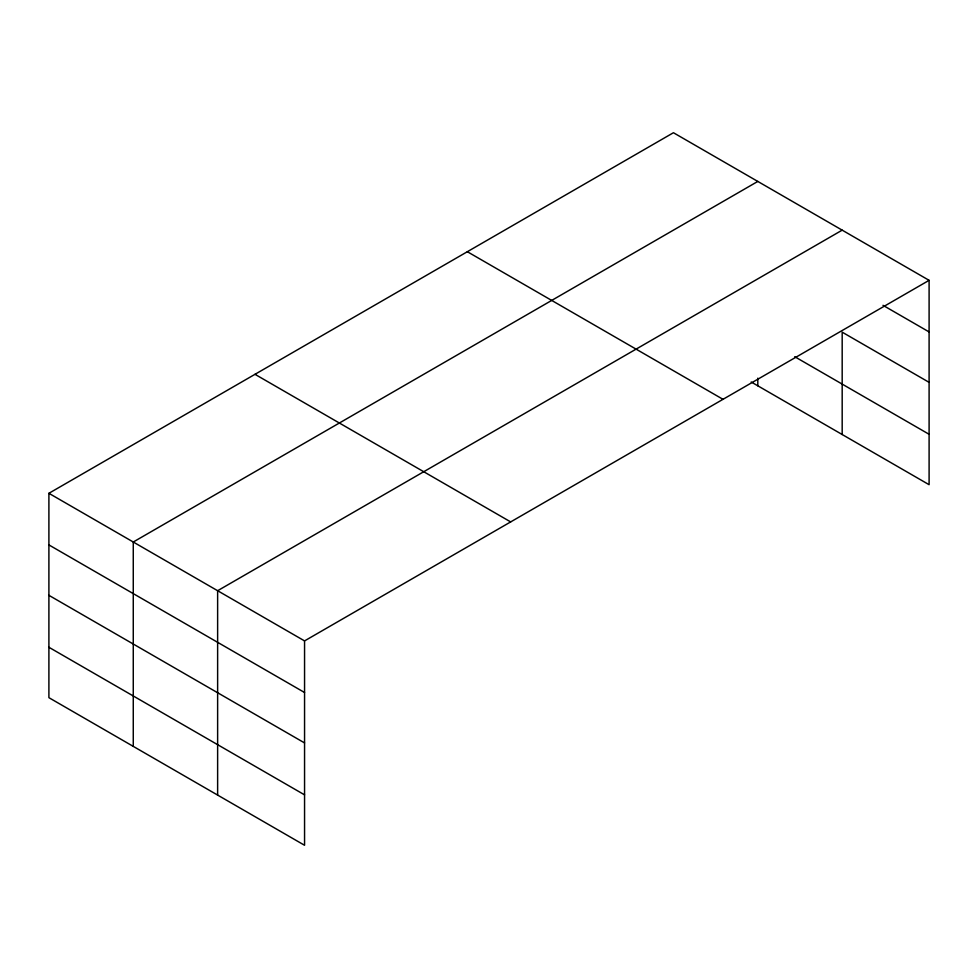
<?xml version="1.0" encoding="UTF-8"?>
<svg xmlns="http://www.w3.org/2000/svg" width="978" height="978" viewBox="0 0 978 978"><rect width="100%" height="100%" fill="white"/><g stroke="black" fill="none" stroke-linecap="round" stroke-linejoin="round"><path stroke-width="1.47" d="M929.1 280.331L673.439 132.727L48.9 493.303L48.9 697.669L304.561 845.273L304.561 640.908L929.1 280.331L929.1 484.697L751.214 381.995M757.803 181.431L133.265 542.008L133.265 746.385M842.18 230.148L217.629 590.724L217.629 795.09M883 305.319L929.1 331.933M929.1 382.349L842.18 332.165L842.18 434.513M794.723 356.701L929.1 434.281M467.337 251.713L722.999 399.317M255.001 374.317L510.663 521.91M48.9 493.303L304.561 640.908M48.9 544.905L304.561 692.51M48.9 595.321L304.561 742.925M48.9 647.265L304.561 794.857M757.803 378.168L757.803 385.809"/></g></svg>
